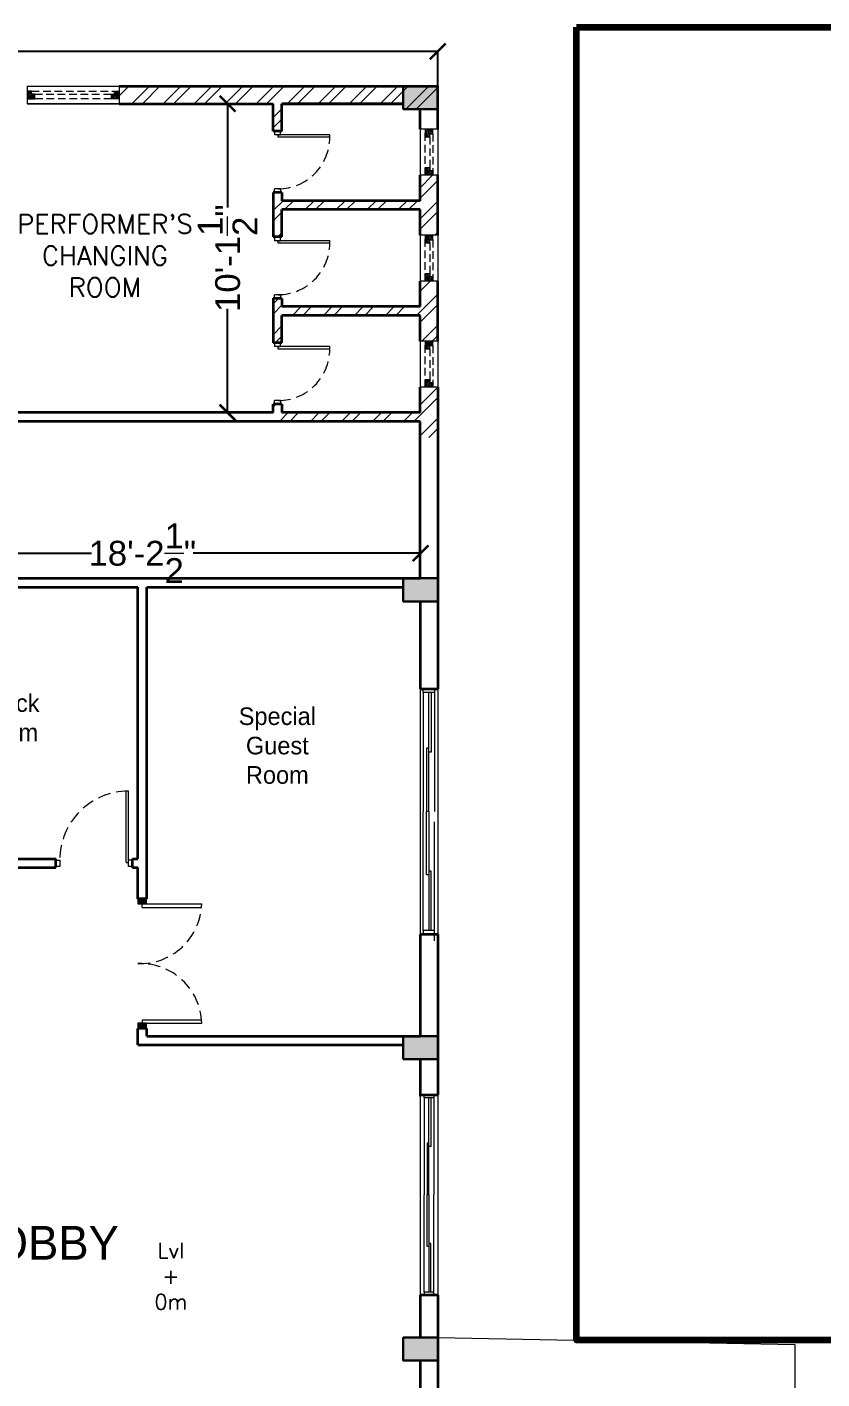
# Model space of a CAD drawing. Header units: inches. Extents: x 845 to 17085, y 908 to 10810.
# Drawn here: x 3181 to 3493, y 3383 to 3915 of the extents above; entities that cross this region are included whole.
import ezdxf

# ---------------------------------------------------------------- set-up
doc = ezdxf.new("R2010")
doc.units = ezdxf.units.IN
doc.header["$LTSCALE"] = 15
doc.header["$MEASUREMENT"] = 0
for name, pattern in [('ACAD_ISO04W100', [30.5, 24, -3, 0.5, -3]), ('CONTINUA', [0]), ('DASHED2', [0.375, 0.25, -0.125])]:
    doc.linetypes.add(name, pattern=pattern)
for name, color, linetype, lineweight in [('.15', 4, 'Continuous', 15), ('c1', 21, 'Continuous', 30), ('GRID', 8, 'ACAD_ISO04W100', 5), ('HATCH', 251, 'Continuous', 5), ('humans', 7, 'Continuous', 15), ('PDF_Layer1', 1, 'Continuous', 18), ('SLD', 140, 'Continuous', 9), ('wall 1', 1, 'Continuous', 35), ('WIND & DOOR', 160, 'Continuous', 9), ('window and door', 170, 'Continuous', 9)]:
    doc.layers.add(name, color=color, linetype=linetype, lineweight=lineweight)
doc.layers.add('door and window', color=7, linetype='Continuous', lineweight=25, true_color=0x0609c1)
doc.layers.add('Text', color=255, linetype='Continuous')
doc.styles.add('ROMANS', font='ROMANS')
doc.styles.get("Standard").update_dxf_attribs({"font": 'arial.ttf'})
doc.dimstyles.get("Standard").update_dxf_attribs({"dimtxt": 9.75, "dimasz": 6.25, "dimexe": 0.18, "dimexo": 0.0625, "dimgap": 0.09, "dimtad": 0, "dimdec": 1, "dimzin": 0, "dimdsep": 46, "dimlunit": 4, "dimtxsty": 'Standard', "dimblk": 'ARCHTICK', "dimcen": 0.09, "dimadec": 0, "dimazin": 0, "dimtfac": 1, "dimtdec": 1, "dimtofl": 0, "dimtmove": 0, "dimatfit": 3, "dimldrblk": 'ARCHTICK', "dimfxl": 1, "dimtolj": 1, "dimtzin": 0, "dimlwd": 25, "dimarcsym": 0})
pattern_1 = [(45, (-97695.34, -40951.402), (-6.0932045, 6.0932045), []), (45, (-97691.278, -40951.402), (-6.0932045, 6.0932045), [])]

# ---------------------------------------------------------------- blocks, each defined once
blk = doc.blocks.new('_ArchTick')
at = {"layer": 'GRID', "color": 0, "const_width": 0.15}
blk.add_lwpolyline([(-0.5, -0.5), (0.5, 0.5)], dxfattribs=at)
blk = doc.blocks.new('*D118')
at = {"layer": 'Defpoints', "color": 0, "linetype": 'ByBlock', "lineweight": 30, "transparency": 16777216}
for p in [(3342.56, 3905.07), (2118.63, 3891.44), (3342.56, 3891.44)]:
    blk.add_point(p, dxfattribs=at)
at = {"layer": 'humans', "color": 0, "linetype": 'ByBlock', "lineweight": -2, "transparency": 16777216}
for p, q in [((2118.63, 3891.5), (2118.63, 3905.25)), ((3342.56, 3891.5), (3342.56, 3905.25))]:
    blk.add_line(p, q, dxfattribs=at)
at = {"layer": 'humans', "color": 0, "linetype": 'Continuous', "lineweight": 25, "transparency": 16777216}
for p, q in [((2118.63, 3905.07), (2718.9, 3905.07)), ((3342.56, 3905.07), (2742.29, 3905.07))]:
    blk.add_line(p, q, dxfattribs=at)
at = {"layer": 'humans', "color": 0, "linetype": 'ByBlock', "lineweight": 25, "transparency": 16777216, "xscale": 6.25, "yscale": 6.25, "zscale": 6.25, "rotation": 180}
blk.add_blockref('_ArchTick', (2118.63, 3905.07), dxfattribs=at)
at = {"layer": 'humans', "color": 0, "linetype": 'ByBlock', "lineweight": 25, "transparency": 16777216, "xscale": 6.25, "yscale": 6.25, "zscale": 6.25}
blk.add_blockref('_ArchTick', (3342.56, 3905.07), dxfattribs=at)
at = {"layer": 'humans', "color": 0, "linetype": 'ByBlock', "transparency": 16777216, "insert": (2730.6, 3905.07), "char_height": 9.75, "attachment_point": 5}
blk.add_mtext("\\A1;102'", dxfattribs=at)
blk = doc.blocks.new('*D126')
at = {"layer": 'Defpoints', "color": 0, "linetype": 'ByBlock', "lineweight": 30, "transparency": 16777216}
for p in [(3247.62, 3884.5), (3247.62, 3763.12), (3259.97, 3763.12)]:
    blk.add_point(p, dxfattribs=at)
at = {"layer": 'humans', "color": 0, "linetype": 'ByBlock', "lineweight": -2, "transparency": 16777216}
for p, q in [((3247.69, 3884.5), (3260.15, 3884.5)), ((3247.69, 3763.12), (3260.15, 3763.12))]:
    blk.add_line(p, q, dxfattribs=at)
at = {"layer": 'humans', "color": 0, "linetype": 'Continuous', "lineweight": 25, "transparency": 16777216}
for p, q in [((3259.97, 3884.5), (3259.97, 3843.74)), ((3259.97, 3763.12), (3259.97, 3803.88))]:
    blk.add_line(p, q, dxfattribs=at)
at = {"layer": 'humans', "color": 0, "linetype": 'ByBlock', "lineweight": 25, "transparency": 16777216, "xscale": 6.25, "yscale": 6.25, "zscale": 6.25}
for p, rotation in [((3259.97, 3884.5), 90), ((3259.97, 3763.12), 270)]:
    blk.add_blockref('_ArchTick', p, dxfattribs=dict(at, rotation=rotation))
at = {"layer": 'humans', "color": 0, "linetype": 'ByBlock', "transparency": 16777216, "insert": (3259.97, 3823.81), "char_height": 9.75, "attachment_point": 5, "rotation": 90}
blk.add_mtext('\\A1;10\'-1{\\H1x;\\S1/2;}"', dxfattribs=at)
blk = doc.blocks.new('*D128')
at = {"layer": 'Defpoints', "color": 0, "linetype": 'ByBlock', "lineweight": 30, "transparency": 16777216}
for p in [(3335.76, 3707.84), (3117.2, 3697.98), (3335.76, 3697.98)]:
    blk.add_point(p, dxfattribs=at)
at = {"layer": 'humans', "color": 0, "linetype": 'ByBlock', "lineweight": -2, "transparency": 16777216}
for p, q in [((3117.2, 3698.04), (3117.2, 3708.02)), ((3335.76, 3698.04), (3335.76, 3708.02))]:
    blk.add_line(p, q, dxfattribs=at)
at = {"layer": 'humans', "color": 0, "linetype": 'Continuous', "lineweight": 25, "transparency": 16777216}
for p, q in [((3117.2, 3707.84), (3206.55, 3707.84)), ((3335.76, 3707.84), (3246.42, 3707.84))]:
    blk.add_line(p, q, dxfattribs=at)
at = {"layer": 'humans', "color": 0, "linetype": 'ByBlock', "lineweight": 25, "transparency": 16777216, "xscale": 6.25, "yscale": 6.25, "zscale": 6.25, "rotation": 180}
blk.add_blockref('_ArchTick', (3117.2, 3707.84), dxfattribs=at)
at = {"layer": 'humans', "color": 0, "linetype": 'ByBlock', "lineweight": 25, "transparency": 16777216, "xscale": 6.25, "yscale": 6.25, "zscale": 6.25}
blk.add_blockref('_ArchTick', (3335.76, 3707.84), dxfattribs=at)
at = {"layer": 'humans', "color": 0, "linetype": 'ByBlock', "transparency": 16777216, "insert": (3226.48, 3707.84), "char_height": 9.75, "attachment_point": 5}
blk.add_mtext('\\A1;18\'-2{\\H1x;\\S1/2;}"', dxfattribs=at)

msp = doc.modelspace()

# ---------------------------------------------------------------- hatches: boundary and pattern name
at = {"layer": 'HATCH'}
h = msp.add_hatch(dxfattribs=at)
h.set_pattern_fill('ANSI32', color=256, scale=0.904682)
h.set_pattern_definition(pattern_1)
h.paths.add_polyline_path([(3342.55, 3891.44), (3217.37, 3891.44), (3217.37, 3884.5), (3277.88, 3884.5), (3277.88, 3873.73), (3281.35, 3873.73), (3281.35, 3884.5), (3328.98, 3884.5), (3328.98, 3882.39), (3342.55, 3882.39)])
h = msp.add_hatch(color=256, dxfattribs=at)
h.dxf.hatch_style = 1
h.paths.add_polyline_path([(3342.56, 3891.44), (3342.56, 3882.39), (3328.98, 3882.39), (3328.98, 3891.44)])
h = msp.add_hatch(dxfattribs=at)
h.set_pattern_fill('ANSI32', color=256, scale=0.904682)
h.set_pattern_definition(pattern_1)
h.paths.add_polyline_path([(3342.55, 3856.38), (3335.63, 3856.38), (3335.63, 3846.35), (3281.35, 3846.35), (3281.35, 3849.61), (3277.88, 3849.61), (3277.88, 3832.12), (3281.35, 3832.12), (3281.35, 3842.88), (3335.63, 3842.88), (3335.63, 3832.86), (3342.55, 3832.86)])
h = msp.add_hatch(dxfattribs=at)
h.set_pattern_fill('ANSI32', color=256, scale=0.904682)
h.set_pattern_definition(pattern_1)
h.paths.add_polyline_path([(3342.56, 3814.76), (3335.63, 3814.76), (3335.63, 3804.74), (3281.35, 3804.74), (3281.35, 3807.99), (3277.88, 3807.99), (3277.88, 3790.5), (3281.35, 3790.5), (3281.35, 3801.27), (3335.63, 3801.27), (3335.63, 3791.24), (3342.56, 3791.24)])
h = msp.add_hatch(dxfattribs=at)
h.set_pattern_fill('ANSI32', color=256, scale=0.904682)
h.set_pattern_definition(pattern_1)
h.paths.add_polyline_path([(3342.56, 3773.15), (3335.63, 3773.15), (3335.63, 3763.12), (3281.35, 3763.12), (3281.35, 3766.38), (3277.88, 3766.38), (3277.88, 3759.65), (3335.63, 3759.65), (3335.63, 3753.28), (3342.56, 3753.28)])
h = msp.add_hatch(color=256, dxfattribs=at)
h.dxf.hatch_style = 1
h.paths.add_polyline_path([(3342.41, 3688.93), (3342.55, 3688.93), (3342.56, 3688.93), (3342.56, 3697.98), (3328.98, 3697.98), (3328.84, 3688.93)])
at = {"layer": 'HATCH', "lineweight": 0, "true_color": 0x000000}
h = msp.add_hatch(dxfattribs=at)
h.set_pattern_fill('ANSI31', color=18, scale=0.120624, angle=90)
h.set_pattern_definition([(135, (1757483.06715, 79914.7256), (-0.27080908924, -0.27080908924), [])])
h.paths.add_polyline_path([(3224.71, 3523.15), (3225.05, 3523.15), (3228.11, 3523.15), (3228.11, 3521.1), (3224.71, 3521.1)])
h.paths.add_polyline_path([(3224.71, 3572.06), (3228.11, 3572.06), (3228.11, 3570.01), (3227.77, 3570.01), (3224.71, 3570.01)])
at = {"layer": 'HATCH'}
h = msp.add_hatch(color=256, dxfattribs=at)
h.dxf.hatch_style = 1
h.paths.add_polyline_path([(3328.98, 3509.04), (3335.63, 3509.04), (3342.56, 3509.04), (3342.56, 3518.09), (3328.98, 3518.09), (3328.98, 3514.62)])
h = msp.add_hatch(color=256, dxfattribs=at)
h.dxf.hatch_style = 1
h.paths.add_polyline_path([(3342.58, 3399.6), (3342.58, 3390.55), (3328.99, 3390.55), (3328.99, 3399.6)])

# ---------------------------------------------------------------- linework, layer by layer
at = {"layer": '.15', "lineweight": 15}
for p, q in [((3181.18, 3891.44), (3217.37, 3891.44)), ((3217.37, 3884.5), (3181.18, 3884.5)), ((3181.18, 3884.5), (3217.37, 3884.5)), ((3335.63, 3874.47), (3335.63, 3856.38)), ((3342.56, 3874.47), (3342.56, 3856.38)), ((3335.63, 3832.86), (3335.63, 3814.76)), ((3342.56, 3832.86), (3342.56, 3814.76)), ((3335.63, 3791.24), (3335.63, 3773.15)), ((3342.56, 3791.24), (3342.56, 3773.15)), ((3335.63, 3654.55), (3335.63, 3558.05)), ((3342.56, 3654.55), (3342.56, 3558.05)), ((3335.63, 3495.03), (3335.63, 3416.26)), ((3342.56, 3495.03), (3342.56, 3416.26))]:
    msp.add_line(p, q, dxfattribs=at)
at = {"layer": 'c1'}
for points in [[(3342.55, 3882.39), (3342.55, 3891.44), (3328.98, 3891.44), (3328.98, 3882.39)], [(3342.55, 3688.93), (3342.55, 3697.98), (3328.98, 3697.98), (3328.98, 3688.93)], [(3342.55, 3509.04), (3342.55, 3518.09), (3328.98, 3518.09), (3328.98, 3509.04)], [(3342.56, 3390.55), (3342.56, 3399.6), (3328.99, 3399.6), (3328.99, 3390.55)]]:
    msp.add_lwpolyline(points, close=True, dxfattribs=at)
at = {"layer": 'door and window', "color": 18, "lineweight": 0, "true_color": 0x000000}
for p, q in [((3220.11, 3586.28), (3220.07, 3614.33)), ((3221.1, 3587.29), (3221.06, 3614.35)), ((3220.11, 3586.28), (3221.1, 3586.28)), ((3226.41, 3568.66), (3226.41, 3570.01)), ((3226.41, 3568.66), (3249.76, 3568.66)), ((3227.77, 3570.01), (3249.84, 3570.01)), ((3226.41, 3524.5), (3226.41, 3523.15)), ((3226.41, 3524.5), (3249.76, 3524.5)), ((3227.77, 3523.15), (3249.84, 3523.15))]:
    msp.add_line(p, q, dxfattribs=at)
for points in [[(3221.1, 3587.29), (3222.62, 3587.29), (3222.62, 3584.78), (3221.1, 3584.78)], [(3224.71, 3570.01), (3228.11, 3570.01), (3228.11, 3572.06), (3224.71, 3572.06)], [(3224.71, 3521.1), (3228.11, 3521.1), (3228.11, 3523.15), (3224.71, 3523.15)]]:
    msp.add_lwpolyline(points, close=True, dxfattribs=at)
at = {"layer": 'HATCH', "lineweight": 0}
for p, q in [((3181.18, 3889.06), (3181.6, 3889.48)), ((3181.18, 3888.4), (3182.26, 3889.48)), ((3181.18, 3887.74), (3182.92, 3889.48)), ((3217.37, 3887.74), (3215.63, 3889.48)), ((3217.37, 3888.4), (3216.29, 3889.48)), ((3217.37, 3889.06), (3216.96, 3889.48)), ((3181.18, 3887.08), (3182.99, 3888.89)), ((3181.23, 3886.46), (3183.04, 3888.27)), ((3181.89, 3886.46), (3183.7, 3888.27)), ((3182.55, 3886.46), (3184.2, 3888.11)), ((3183.21, 3886.46), (3184.2, 3887.44)), ((3183.88, 3886.46), (3184.2, 3886.78)), ((3216, 3886.46), (3214.35, 3888.11)), ((3215.34, 3886.46), (3214.35, 3887.44)), ((3214.68, 3886.46), (3214.35, 3886.78)), ((3216.66, 3886.46), (3214.85, 3888.27)), ((3217.32, 3886.46), (3215.51, 3888.27)), ((3217.37, 3887.08), (3215.56, 3888.89)), ((3337.59, 3874.43), (3339.4, 3872.62)), ((3337.59, 3873.77), (3339.4, 3871.96)), ((3338.2, 3874.47), (3340.01, 3872.66)), ((3338.87, 3874.47), (3340.6, 3872.74)), ((3339.53, 3874.47), (3340.6, 3873.4)), ((3340.19, 3874.47), (3340.6, 3874.06)), ((3337.59, 3873.1), (3339.23, 3871.46)), ((3337.59, 3872.44), (3338.57, 3871.46)), ((3337.59, 3871.78), (3337.91, 3871.46)), ((3337.59, 3857.75), (3339.23, 3859.4)), ((3337.59, 3858.41), (3338.57, 3859.4)), ((3337.59, 3859.07), (3337.91, 3859.4)), ((3337.59, 3857.09), (3339.4, 3858.9)), ((3337.59, 3856.43), (3339.4, 3858.23)), ((3338.2, 3856.38), (3340.01, 3858.19)), ((3338.87, 3856.38), (3340.6, 3858.12)), ((3339.53, 3856.38), (3340.6, 3857.46)), ((3340.19, 3856.38), (3340.6, 3856.79)), ((3337.59, 3832.81), (3339.4, 3831)), ((3337.59, 3832.15), (3339.4, 3830.34)), ((3337.59, 3831.49), (3339.23, 3829.84)), ((3337.59, 3830.83), (3338.57, 3829.84)), ((3338.2, 3832.86), (3340.01, 3831.05)), ((3338.87, 3832.86), (3340.6, 3831.12)), ((3339.53, 3832.86), (3340.6, 3831.78)), ((3340.19, 3832.86), (3340.6, 3832.44)), ((3337.59, 3830.16), (3337.91, 3829.84)), ((3337.59, 3816.13), (3339.23, 3817.78)), ((3337.59, 3816.8), (3338.57, 3817.78)), ((3337.59, 3817.46), (3337.91, 3817.78)), ((3337.59, 3815.47), (3339.4, 3817.28)), ((3337.59, 3814.81), (3339.4, 3816.62)), ((3338.2, 3814.76), (3340.01, 3816.57)), ((3338.87, 3814.76), (3340.6, 3816.5)), ((3339.53, 3814.76), (3340.6, 3815.84)), ((3340.19, 3814.76), (3340.6, 3815.18)), ((3337.59, 3791.2), (3339.4, 3789.39)), ((3337.59, 3790.54), (3339.4, 3788.73)), ((3337.59, 3789.87), (3339.23, 3788.23)), ((3337.59, 3789.21), (3338.57, 3788.23)), ((3337.59, 3788.55), (3337.91, 3788.23)), ((3338.2, 3791.24), (3340.01, 3789.43)), ((3338.87, 3791.24), (3340.6, 3789.51)), ((3339.53, 3791.24), (3340.6, 3790.17)), ((3340.19, 3791.24), (3340.6, 3790.83)), ((3337.59, 3774.52), (3339.23, 3776.16)), ((3337.59, 3775.18), (3338.57, 3776.16)), ((3337.59, 3775.84), (3337.91, 3776.16)), ((3337.59, 3773.86), (3339.4, 3775.67)), ((3337.59, 3773.19), (3339.4, 3775)), ((3338.2, 3773.15), (3340.01, 3774.96)), ((3338.87, 3773.15), (3340.6, 3774.89)), ((3339.53, 3773.15), (3340.6, 3774.22)), ((3340.19, 3773.15), (3340.6, 3773.56))]:
    msp.add_line(p, q, dxfattribs=at)
at = {"layer": 'humans', "linetype": 'ByBlock'}
for p, q in [((3342.56, 3399.6), (3482.89, 3396.89)), ((3482.89, 3396.89), (3482.89, 3056.33))]:
    msp.add_line(p, q, dxfattribs=at)
at = {"layer": 'PDF_Layer1', "lineweight": 18}
for p, q in [((3181.18, 3891.44), (3181.18, 3884.5)), ((3217.37, 3891.44), (3217.37, 3884.5)), ((3342.56, 3874.47), (3335.63, 3874.47)), ((3342.56, 3856.38), (3335.63, 3856.38)), ((3342.56, 3832.86), (3335.63, 3832.86)), ((3342.56, 3814.76), (3335.63, 3814.76)), ((3342.56, 3791.24), (3335.63, 3791.24)), ((3342.56, 3773.15), (3335.63, 3773.15))]:
    msp.add_line(p, q, dxfattribs=at)
at = {"layer": 'SLD', "lineweight": 120}
msp.add_lwpolyline([(3397.05, 3914.63), (4081.61, 3914.63), (4081.61, 3398.55), (3397.05, 3398.55)], close=True, dxfattribs=at)
at = {"layer": 'wall 1', "ltscale": 1.5}
for p, q in [((3217.37, 3891.44), (3342.56, 3891.44)), ((3217.37, 3884.5), (3277.88, 3884.5)), ((3277.88, 3873.73), (3277.88, 3884.5)), ((3281.35, 3884.5), (3328.98, 3884.5)), ((3281.35, 3873.73), (3281.35, 3884.5)), ((3328.98, 3884.5), (3281.35, 3884.5)), ((3335.63, 3874.47), (3335.63, 3882.39)), ((3281.35, 3873.73), (3277.88, 3873.73)), ((3335.63, 3846.35), (3335.63, 3856.38)), ((3277.88, 3849.64), (3277.88, 3832.12)), ((3281.35, 3849.61), (3277.88, 3849.61)), ((3281.35, 3849.61), (3281.35, 3846.35)), ((3335.63, 3846.35), (3281.35, 3846.35)), ((3335.63, 3842.88), (3281.35, 3842.88)), ((3281.35, 3832.12), (3281.35, 3842.88)), ((3335.63, 3832.86), (3335.63, 3842.88)), ((3281.35, 3832.12), (3277.88, 3832.12)), ((3335.63, 3804.74), (3335.63, 3814.76)), ((3277.88, 3808.03), (3277.88, 3790.5)), ((3281.35, 3807.99), (3277.88, 3807.99)), ((3281.35, 3807.99), (3281.35, 3804.74)), ((3335.63, 3804.74), (3281.35, 3804.74)), ((3335.63, 3801.27), (3281.35, 3801.27)), ((3281.35, 3790.5), (3281.35, 3801.27)), ((3335.63, 3791.24), (3335.63, 3801.27)), ((3281.35, 3790.5), (3277.88, 3790.5)), ((3335.63, 3763.12), (3335.63, 3773.15)), ((3342.56, 3773.15), (3342.56, 3704.35)), ((3277.88, 3763.12), (3176.52, 3763.12)), ((3277.88, 3763.12), (3277.88, 3766.38)), ((3281.35, 3766.38), (3277.88, 3766.38)), ((3281.35, 3766.38), (3281.35, 3763.12)), ((3335.63, 3763.12), (3281.35, 3763.12)), ((3335.63, 3759.65), (3176.52, 3759.65)), ((3335.63, 3704.35), (3335.63, 3759.65)), ((3335.63, 3697.98), (3335.63, 3704.35)), ((3342.56, 3704.35), (3342.56, 3654.55)), ((3117.2, 3697.98), (3335.63, 3697.98)), ((3126.05, 3694.51), (3224.71, 3694.51)), ((3224.71, 3587.74), (3224.71, 3694.51)), ((3228.18, 3694.51), (3328.98, 3694.51)), ((3228.18, 3572.06), (3228.18, 3694.51)), ((3335.63, 3688.93), (3335.63, 3654.55)), ((3335.63, 3654.55), (3342.56, 3654.55)), ((3177.71, 3587.74), (3192.54, 3587.74)), ((3192.54, 3584.27), (3192.54, 3587.74)), ((3222.62, 3587.74), (3224.71, 3587.74)), ((3222.62, 3584.27), (3222.62, 3587.74)), ((3177.71, 3584.27), (3192.54, 3584.27)), ((3222.62, 3584.27), (3224.71, 3584.27)), ((3224.71, 3572.06), (3224.71, 3584.27)), ((3228.18, 3572.06), (3224.71, 3572.06)), ((3335.63, 3558.05), (3335.63, 3518.09)), ((3342.56, 3558.05), (3335.63, 3558.05)), ((3342.56, 3558.05), (3342.56, 3495.03)), ((3224.71, 3514.62), (3224.71, 3521.1)), ((3228.18, 3521.1), (3224.71, 3521.1)), ((3228.18, 3518.09), (3228.18, 3521.1)), ((3228.18, 3518.09), (3335.63, 3518.09)), ((3224.71, 3514.62), (3328.98, 3514.62)), ((3335.63, 3509.04), (3335.63, 3494.41)), ((3335.63, 3495.03), (3342.56, 3495.03)), ((3335.63, 3416.26), (3335.63, 3399.6)), ((3342.56, 3416.26), (3335.63, 3416.26)), ((3342.56, 3416.26), (3342.56, 3377.08)), ((3335.63, 3390.55), (3335.63, 3377.08))]:
    msp.add_line(p, q, dxfattribs=at)
for points in [[(3342.55, 3874.47), (3342.55, 3891.44)], [(3342.55, 3832.86), (3342.55, 3856.38)], [(3342.56, 3791.24), (3342.56, 3814.76)]]:
    msp.add_lwpolyline(points, dxfattribs=at)
at = {"layer": 'WIND & DOOR', "linetype": 'CONTINUA', "lineweight": 9, "ltscale": 0.4}
for p, q in [((3182.99, 3889.48), (3181.18, 3889.48)), ((3181.18, 3889.48), (3181.18, 3886.46)), ((3182.99, 3888.27), (3182.99, 3889.48)), ((3215.56, 3889.48), (3217.37, 3889.48)), ((3215.56, 3888.27), (3215.56, 3889.48)), ((3217.37, 3889.48), (3217.37, 3886.46)), ((3181.18, 3886.46), (3184.2, 3886.46)), ((3184.2, 3888.27), (3182.99, 3888.27)), ((3184.2, 3886.46), (3184.2, 3888.27)), ((3214.35, 3886.46), (3214.35, 3888.27)), ((3214.35, 3888.27), (3215.56, 3888.27)), ((3217.37, 3886.46), (3214.35, 3886.46)), ((3279.85, 3872.28), (3280.82, 3872.28)), ((3300.14, 3871.32), (3300.12, 3872.28)), ((3279.85, 3851.05), (3280.82, 3851.05)), ((3279.85, 3830.67), (3280.82, 3830.67)), ((3300.14, 3829.7), (3300.12, 3830.67)), ((3279.85, 3809.44), (3280.82, 3809.44)), ((3279.85, 3789.05), (3280.82, 3789.05)), ((3300.14, 3788.09), (3300.12, 3789.05)), ((3279.85, 3767.82), (3280.82, 3767.82))]:
    msp.add_line(p, q, dxfattribs=at)
at = {"layer": 'WIND & DOOR', "linetype": 'DASHED2', "lineweight": 5, "ltscale": 0.8}
for p, q in [((3182.99, 3889.48), (3215.56, 3889.48)), ((3214.35, 3886.46), (3181.18, 3886.46)), ((3184.2, 3888.27), (3214.35, 3888.27)), ((3337.59, 3856.38), (3337.59, 3874.47)), ((3339.4, 3871.46), (3339.4, 3859.4)), ((3340.6, 3872.66), (3340.6, 3858.19)), ((3337.59, 3814.76), (3337.59, 3832.86)), ((3340.6, 3831.05), (3340.6, 3816.57)), ((3339.4, 3829.84), (3339.4, 3817.78)), ((3337.59, 3773.15), (3337.59, 3791.24)), ((3340.6, 3789.43), (3340.6, 3774.96)), ((3339.4, 3788.23), (3339.4, 3776.16))]:
    msp.add_line(p, q, dxfattribs=at)
at = {"layer": 'WIND & DOOR', "color": 18, "linetype": 'CONTINUA', "lineweight": 9, "ltscale": 0.4, "true_color": 0x000000}
for p, q in [((3279.85, 3871.32), (3279.85, 3872.28)), ((3300.12, 3872.28), (3279.85, 3872.28)), ((3300.12, 3871.32), (3279.85, 3871.32)), ((3278.41, 3849.61), (3278.41, 3851.05)), ((3280.82, 3851.05), (3280.82, 3849.61)), ((3279.85, 3829.7), (3279.85, 3830.67)), ((3300.12, 3830.67), (3279.85, 3830.67)), ((3300.12, 3829.7), (3279.85, 3829.7)), ((3278.41, 3807.99), (3278.41, 3809.44)), ((3280.82, 3809.44), (3280.82, 3807.99)), ((3279.85, 3788.09), (3279.85, 3789.05)), ((3300.12, 3789.05), (3279.85, 3789.05)), ((3300.12, 3788.09), (3279.85, 3788.09)), ((3278.41, 3766.38), (3278.41, 3767.82)), ((3280.82, 3767.82), (3280.82, 3766.38))]:
    msp.add_line(p, q, dxfattribs=at)
at = {"layer": 'WIND & DOOR', "color": 18, "linetype": 'ByBlock', "true_color": 0x000000}
for p, q in [((3280.82, 3851.05), (3278.41, 3851.05)), ((3280.82, 3809.44), (3278.41, 3809.44)), ((3280.82, 3767.82), (3278.41, 3767.82))]:
    msp.add_line(p, q, dxfattribs=at)
at = {"layer": 'WIND & DOOR', "linetype": 'CONTINUA', "lineweight": 5, "ltscale": 0.4}
for p, q in [((3336.8, 3653.04), (3336.8, 3654.55)), ((3336.8, 3654.55), (3341.32, 3654.55)), ((3336.8, 3653.04), (3336.8, 3654.55)), ((3336.8, 3654.55), (3341.32, 3654.55)), ((3336.8, 3653.04), (3336.8, 3606.3)), ((3341.32, 3653.04), (3336.8, 3653.04)), ((3341.32, 3653.04), (3336.8, 3653.04)), ((3339.06, 3629.67), (3339.06, 3653.04)), ((3339.96, 3653.04), (3339.96, 3629.67)), ((3341.32, 3654.55), (3341.32, 3653.04)), ((3341.32, 3654.55), (3341.32, 3653.04)), ((3341.32, 3653.04), (3341.32, 3606.3)), ((3339.06, 3631.18), (3338.15, 3631.18)), ((3338.15, 3631.18), (3338.15, 3606.3)), ((3339.06, 3606.3), (3339.06, 3631.18)), ((3339.96, 3629.67), (3339.06, 3629.67)), ((3336.8, 3559.56), (3336.8, 3606.3)), ((3339.06, 3606.3), (3338.15, 3606.3)), ((3338.15, 3581.42), (3338.15, 3606.3)), ((3339.06, 3606.3), (3339.06, 3581.42)), ((3341.32, 3555.52), (3341.32, 3602.26)), ((3339.06, 3581.42), (3338.15, 3581.42)), ((3339.96, 3582.93), (3339.06, 3582.93)), ((3339.06, 3582.93), (3339.06, 3559.56)), ((3339.96, 3559.56), (3339.96, 3582.93)), ((3341.32, 3559.56), (3336.8, 3559.56)), ((3336.8, 3559.56), (3336.8, 3558.05)), ((3336.8, 3558.05), (3341.32, 3558.05)), ((3341.32, 3558.05), (3341.32, 3559.56)), ((3337.25, 3493.8), (3337.25, 3495.03)), ((3337.25, 3495.03), (3340.94, 3495.03)), ((3337.25, 3493.8), (3337.25, 3495.03)), ((3337.25, 3495.03), (3340.94, 3495.03)), ((3337.25, 3493.8), (3337.25, 3455.64)), ((3340.94, 3493.8), (3337.25, 3493.8)), ((3340.94, 3493.8), (3337.25, 3493.8)), ((3339.1, 3474.72), (3339.1, 3493.8)), ((3339.83, 3493.8), (3339.83, 3474.72)), ((3340.94, 3495.03), (3340.94, 3493.8)), ((3340.94, 3495.03), (3340.94, 3493.8)), ((3340.94, 3493.8), (3340.94, 3455.64)), ((3339.1, 3475.95), (3338.36, 3475.95)), ((3338.36, 3475.95), (3338.36, 3455.64)), ((3339.1, 3455.64), (3339.1, 3475.95)), ((3339.83, 3474.72), (3339.1, 3474.72)), ((3337.25, 3417.49), (3337.25, 3455.64)), ((3339.1, 3455.64), (3338.36, 3455.64)), ((3338.36, 3435.34), (3338.36, 3455.64)), ((3339.1, 3455.64), (3339.1, 3435.34)), ((3340.94, 3417.49), (3340.94, 3455.64)), ((3339.1, 3435.34), (3338.36, 3435.34)), ((3339.83, 3436.57), (3339.1, 3436.57)), ((3339.1, 3436.57), (3339.1, 3417.49)), ((3339.83, 3417.49), (3339.83, 3436.57)), ((3340.94, 3417.49), (3337.25, 3417.49)), ((3337.25, 3417.49), (3337.25, 3416.26)), ((3340.94, 3416.26), (3340.94, 3417.49)), ((3337.25, 3416.26), (3340.94, 3416.26))]:
    msp.add_line(p, q, dxfattribs=at)
at = {"layer": 'WIND & DOOR', "linetype": 'DASHED2', "lineweight": 9, "ltscale": 1.3}
for centre, radius, start, end in [((3279.85, 3871.32), 20.26, 270, 0), ((3279.85, 3829.7), 20.26, 270, 0), ((3279.85, 3788.09), 20.26, 270, 0), ((3221.1, 3587.29), 27.06, 90.0879, 180.0879), ((3225.64, 3570.78), 24.21, 267.8008, 358.1927), ((3225.64, 3522.39), 24.21, 1.8073, 92.1992)]:
    msp.add_arc(centre, radius, start, end, dxfattribs=at)
at = {"layer": 'window and door', "color": 18, "linetype": 'CONTINUA', "lineweight": 9, "ltscale": 0.4, "true_color": 0x000000}
for p, q in [((3278.41, 3873.73), (3278.41, 3872.29)), ((3280.82, 3872.28), (3280.82, 3873.73)), ((3278.41, 3832.12), (3278.41, 3830.67)), ((3280.82, 3830.67), (3280.82, 3832.12)), ((3278.41, 3790.5), (3278.41, 3789.06)), ((3280.82, 3789.05), (3280.82, 3790.5))]:
    msp.add_line(p, q, dxfattribs=at)
at = {"layer": 'window and door', "color": 18, "linetype": 'ByBlock', "true_color": 0x000000}
for p, q in [((3280.82, 3873.73), (3278.41, 3873.73)), ((3280.82, 3872.28), (3278.41, 3872.28)), ((3280.82, 3849.61), (3278.41, 3849.61)), ((3280.82, 3832.12), (3278.41, 3832.12)), ((3280.82, 3830.67), (3278.41, 3830.67)), ((3280.82, 3807.99), (3278.41, 3807.99)), ((3280.82, 3790.5), (3278.41, 3790.5)), ((3280.82, 3789.05), (3278.41, 3789.05)), ((3280.82, 3766.38), (3278.41, 3766.38))]:
    msp.add_line(p, q, dxfattribs=at)
at = {"layer": 'window and door', "lineweight": 0}
for points in [[(3340.6, 3872.66), (3340.6, 3874.47), (3337.59, 3874.47), (3337.59, 3871.46), (3339.4, 3871.46), (3339.4, 3872.66), (3340.6, 3872.66)], [(3340.6, 3858.19), (3340.6, 3856.38), (3337.59, 3856.38), (3337.59, 3859.4), (3339.4, 3859.4), (3339.4, 3858.19), (3340.6, 3858.19)], [(3340.6, 3831.05), (3340.6, 3832.86), (3337.59, 3832.86), (3337.59, 3829.84), (3339.4, 3829.84), (3339.4, 3831.05), (3340.6, 3831.05)], [(3340.6, 3816.57), (3340.6, 3814.76), (3337.59, 3814.76), (3337.59, 3817.78), (3339.4, 3817.78), (3339.4, 3816.57), (3340.6, 3816.57)], [(3340.6, 3789.43), (3340.6, 3791.24), (3337.59, 3791.24), (3337.59, 3788.23), (3339.4, 3788.23), (3339.4, 3789.43), (3340.6, 3789.43)], [(3340.6, 3774.96), (3340.6, 3773.15), (3337.59, 3773.15), (3337.59, 3776.16), (3339.4, 3776.16), (3339.4, 3774.96), (3340.6, 3774.96)]]:
    msp.add_lwpolyline(points, dxfattribs=at)
at = {"layer": 'window and door', "color": 18, "linetype": 'ByBlock', "true_color": 0x000000}
msp.add_lwpolyline([(3192.53, 3587.24), (3194.04, 3587.24), (3194.04, 3584.74), (3192.53, 3584.74)], close=True, dxfattribs=at)

# ---------------------------------------------------------------- texts
at = {"layer": 'Text', "ltscale": 0.115, "attachment_point": 9, "style": 'ROMANS'}
for s, width, gutter_width, insert, char_height in [("\\pxqc;PERFORMER'S CHANGING ROOM", 0.00275, 0.0139, (3211.78, 3808.62), 7.4549), ('\\pxqc;{\\fCentury Gothic|b0|i0|c0|p34;Snack Room}', 0.00275, 0.0139, (3173.2, 3633.85), 6.9209), ('\\pxqc;{\\fCentury Gothic|b0|i0|c0|p34;Special \\PGuest Room}', 0.00275, 0.0139, (3279.52, 3617.15), 6.9209), ('\\pxqc;{\\fCentury Gothic|b0|i0|c0|p34;LOBBY}', 0.00047, 0.0294, (3187.53, 3429.95), 13.3411), ('\\pxqc;Lvl + 0m', 3.9371, 0.00837, (3239.66, 3410.62), 6.0312)]:
    msp.add_mtext_dynamic_manual_height_columns(s, width=width, gutter_width=gutter_width, heights=[0], dxfattribs=dict(at, insert=insert, char_height=char_height))

# ---------------------------------------------------------------- dimensions: what is measured, and where the dimension line sits
at = {"layer": 'humans', "linetype": 'ByBlock'}
for p1, p2, distance, picture, middle in [((2118.63, 3891.44), (3342.56, 3891.44), 13.64, '*D118', (2730.6, 3905.07)), ((3247.62, 3884.5), (3247.62, 3763.12), 12.35, '*D126', (3259.97, 3823.81)), ((3117.2, 3697.98), (3335.76, 3697.98), 9.86, '*D128', (3226.48, 3707.84))]:
    dim = msp.add_aligned_dim(p1=p1, p2=p2, distance=distance, dimstyle='Standard', dxfattribs=at)
    dim.commit()
    dim.dimension.update_dxf_attribs({"geometry": picture, "text_midpoint": middle})

doc.saveas('drawing.dxf')
